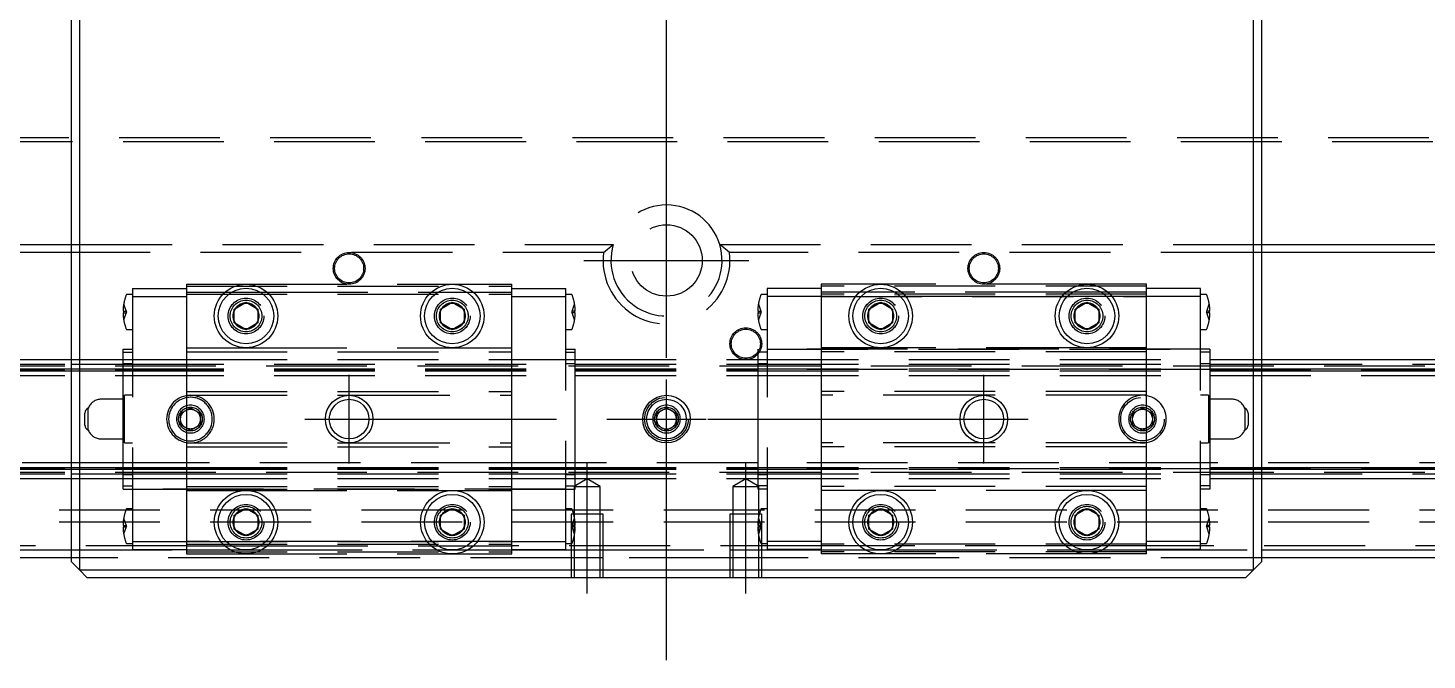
# Model space of a CAD drawing. Extents: x -16 to 810, y -339 to 108.
# Drawn here: x 179.5 to 355.9, y -110.4 to -30.7 of the extents above; entities that cross this region are included whole.
import ezdxf

# ---------------------------------------------------------------- set-up
doc = ezdxf.new("R2010")
doc.units = 0
doc.linetypes.add('CENTER', pattern=[50.8, 31.75, -6.35, 6.35, -6.35])
doc.linetypes.add('DASHED', pattern=[19.05, 12.7, -6.35])
doc.layers.get('0').update_dxf_attribs({"linetype": 'CONTINUOUS'})
doc.layers.add('CENTER', color=1, linetype='CENTER')

msp = doc.modelspace()

# ---------------------------------------------------------------- linework, layer by layer
at = {"color": 7, "linetype": 'CONTINUOUS'}
for p, q in [((186, 99), (186, -99)), ((334, -99), (334, 99)), ((185, -98), (185, 98)), ((335, 98), (335, -98)), ((146.71, -58), (185, -58)), ((335, -58), (373.29, -58)), ((185, -59), (147.94, -59)), ((372.06, -59), (335, -59)), ((205.5, -66.13), (207, -65.27)), ((205.5, -67.87), (205.5, -66.13)), ((207, -65.27), (208.5, -66.13)), ((208.5, -66.13), (208.5, -67.87)), ((231.5, -66.13), (233, -65.27)), ((231.5, -67.87), (231.5, -66.13)), ((233, -65.27), (234.5, -66.13)), ((234.5, -66.13), (234.5, -67.87)), ((285.5, -66.13), (287, -65.27)), ((285.5, -67.87), (285.5, -66.13)), ((287, -65.27), (288.5, -66.13)), ((288.5, -66.13), (288.5, -67.87)), ((311.5, -66.13), (313, -65.27)), ((311.5, -67.87), (311.5, -66.13)), ((313, -65.27), (314.5, -66.13)), ((314.5, -66.13), (314.5, -67.87)), ((207, -68.73), (205.5, -67.87)), ((208.5, -67.87), (207, -68.73)), ((233, -68.73), (231.5, -67.87)), ((234.5, -67.87), (233, -68.73)), ((287, -68.73), (285.5, -67.87)), ((288.5, -67.87), (287, -68.73)), ((313, -68.73), (311.5, -67.87)), ((314.5, -67.87), (313, -68.73)), ((0, -72.5), (185, -72.5)), ((0, -73.68), (185, -73.68)), ((0, -73.9), (185, -73.9)), ((335, -72.5), (520, -72.5)), ((335, -73.68), (520, -73.68)), ((335, -73.9), (520, -73.9)), ((0, -86.1), (185, -86.1)), ((0, -86.32), (185, -86.32)), ((335, -86.1), (520, -86.1)), ((335, -86.32), (520, -86.32)), ((0, -87.5), (185, -87.5)), ((335, -87.5), (520, -87.5)), ((205.5, -92.13), (207, -91.27)), ((207, -91.27), (208.5, -92.13)), ((231.5, -92.13), (233, -91.27)), ((233, -91.27), (234.5, -92.13)), ((285.5, -92.13), (287, -91.27)), ((287, -91.27), (288.5, -92.13)), ((311.5, -92.13), (313, -91.27)), ((313, -91.27), (314.5, -92.13)), ((205.5, -93.87), (205.5, -92.13)), ((208.5, -92.13), (208.5, -93.87)), ((231.5, -93.87), (231.5, -92.13)), ((234.5, -92.13), (234.5, -93.87)), ((285.5, -93.87), (285.5, -92.13)), ((288.5, -92.13), (288.5, -93.87)), ((311.5, -93.87), (311.5, -92.13)), ((314.5, -92.13), (314.5, -93.87)), ((207, -94.73), (205.5, -93.87)), ((208.5, -93.87), (207, -94.73)), ((233, -94.73), (231.5, -93.87)), ((234.5, -93.87), (233, -94.73)), ((287, -94.73), (285.5, -93.87)), ((288.5, -93.87), (287, -94.73)), ((313, -94.73), (311.5, -93.87)), ((314.5, -93.87), (313, -94.73)), ((1, -96.5), (185, -96.5)), ((335, -96.5), (519, -96.5)), ((185, -97.5), (2, -97.5)), ((185, -98), (186, -99)), ((334, -99), (335, -98)), ((518, -97.5), (335, -97.5)), ((186, -99), (334, -99)), ((186, -99), (187, -100)), ((333, -100), (187, -100)), ((333, -100), (334, -99))]:
    msp.add_line(p, q, dxfattribs=at)
at = {"color": 3, "linetype": 'DASHED'}
for p, q in [((0.5, -44.5), (519.5, -44.5)), ((1, -45), (519, -45)), ((185, -58), (253.29, -58)), ((252.06, -59), (253.29, -58)), ((266.71, -58), (335, -58)), ((267.94, -59), (266.71, -58)), ((252.06, -59), (185, -59)), ((335, -59), (267.94, -59)), ((199.5, -63), (207, -63)), ((199.5, -63), (199.5, -64)), ((199.5, -63.25), (240.5, -63.25)), ((207, -63), (233, -63)), ((233, -63), (240.5, -63)), ((240.5, -64), (240.5, -63)), ((279.5, -63), (279.5, -64)), ((287, -63), (279.5, -63)), ((320.5, -63.25), (279.5, -63.25)), ((313, -63), (287, -63)), ((320.5, -63), (313, -63)), ((320.5, -64), (320.5, -63)), ((192.7, -64.3), (191.99, -64.3)), ((192.7, -63.55), (192.7, -64.55)), ((192.7, -63.55), (199.5, -63.55)), ((192.7, -64.55), (192.7, -95.45)), ((192.7, -64.55), (199.5, -64.55)), ((199.5, -64), (199.5, -71)), ((199.5, -64), (204.35, -64)), ((199.5, -64.25), (240.5, -64.25)), ((204.35, -64), (205.2, -64)), ((205.2, -64), (208.8, -64)), ((208.8, -64), (209.65, -64)), ((209.65, -64), (230.35, -64)), ((230.35, -64), (231.2, -64)), ((231.2, -64), (234.8, -64)), ((234.8, -64), (235.65, -64)), ((235.65, -64), (240.5, -64)), ((240.5, -63.55), (247.3, -63.55)), ((240.5, -71), (240.5, -64)), ((240.5, -64.55), (247.3, -64.55)), ((247.3, -64.55), (247.3, -63.55)), ((248.01, -64.3), (247.3, -64.3)), ((247.3, -95.45), (247.3, -64.55)), ((272.7, -64.3), (271.99, -64.3)), ((279.5, -63.55), (272.7, -63.55)), ((272.7, -63.55), (272.7, -64.55)), ((272.7, -64.55), (272.7, -95.45)), ((279.5, -64.55), (272.7, -64.55)), ((279.5, -64), (279.5, -71)), ((284.35, -64), (279.5, -64)), ((320.5, -64.25), (279.5, -64.25)), ((320.5, -64.55), (279.5, -64.55)), ((279.5, -64.55), (320.5, -64.55)), ((285.2, -64), (284.35, -64)), ((288.8, -64), (285.2, -64)), ((289.65, -64), (288.8, -64)), ((310.35, -64), (289.65, -64)), ((311.2, -64), (310.35, -64)), ((314.8, -64), (311.2, -64)), ((315.65, -64), (314.8, -64)), ((320.5, -64), (315.65, -64)), ((327.3, -63.55), (320.5, -63.55)), ((320.5, -71), (320.5, -64)), ((327.3, -64.55), (320.5, -64.55)), ((327.3, -64.55), (327.3, -63.55)), ((328.01, -64.3), (327.3, -64.3)), ((327.3, -95.45), (327.3, -64.55)), ((191.5, -66.4), (191.58, -66.4)), ((191.58, -66.6), (191.5, -66.6)), ((191.58, -65.5), (191.9, -66.4)), ((191.58, -66.4), (191.9, -66.4)), ((191.58, -66.4), (191.58, -66.6)), ((191.9, -66.6), (191.58, -67.5)), ((191.58, -66.6), (191.9, -66.6)), ((191.9, -66.4), (191.94, -66.5)), ((191.9, -66.6), (191.94, -66.5)), ((205, -67), (205.03, -66.65)), ((234.97, -66.67), (235, -67)), ((248.1, -66.4), (248.06, -66.5)), ((248.1, -66.6), (248.06, -66.5)), ((248.1, -66.4), (248.42, -65.5)), ((248.42, -66.4), (248.1, -66.4)), ((248.42, -67.5), (248.1, -66.6)), ((248.42, -66.6), (248.1, -66.6)), ((248.42, -66.6), (248.42, -66.4)), ((248.42, -66.4), (248.5, -66.4)), ((248.5, -66.6), (248.42, -66.6)), ((271.5, -66.4), (271.58, -66.4)), ((271.58, -66.6), (271.5, -66.6)), ((271.58, -65.5), (271.9, -66.4)), ((271.58, -66.4), (271.9, -66.4)), ((271.58, -66.4), (271.58, -66.6)), ((271.9, -66.6), (271.58, -67.5)), ((271.58, -66.6), (271.9, -66.6)), ((271.9, -66.4), (271.94, -66.5)), ((271.9, -66.6), (271.94, -66.5)), ((285, -67), (285.03, -66.65)), ((311, -67), (311.03, -66.65)), ((328.1, -66.4), (328.06, -66.5)), ((328.1, -66.6), (328.06, -66.5)), ((328.1, -66.4), (328.42, -65.5)), ((328.42, -66.4), (328.1, -66.4)), ((328.42, -67.5), (328.1, -66.6)), ((328.42, -66.6), (328.1, -66.6)), ((328.42, -66.6), (328.42, -66.4)), ((328.42, -66.4), (328.5, -66.4)), ((328.5, -66.6), (328.42, -66.6)), ((191.99, -68.7), (192.7, -68.7)), ((247.3, -68.7), (248.01, -68.7)), ((271.99, -68.7), (272.7, -68.7)), ((327.3, -68.7), (328.01, -68.7)), ((191.5, -71.57), (191.5, -71.18)), ((191.5, -71.18), (192.7, -71.18)), ((191.5, -71.57), (192.7, -71.57)), ((191.5, -73.97), (191.5, -71.57)), ((199.5, -71), (199.5, -71.5)), ((199.5, -71), (207, -71)), ((199.5, -71.5), (199.5, -76.5)), ((199.5, -71.5), (240.5, -71.5)), ((207, -71), (233, -71)), ((233, -71), (240.5, -71)), ((240.5, -71.5), (240.5, -71)), ((240.5, -76.5), (240.5, -71.5)), ((247.3, -71.18), (248.5, -71.18)), ((247.3, -71.57), (248.5, -71.57)), ((248.5, -71.57), (248.5, -71.18)), ((248.5, -73.97), (248.5, -71.57)), ((328.5, -71.18), (271.5, -71.18)), ((271.5, -71.18), (271.5, -71.57)), ((271.5, -71.57), (271.5, -73.97)), ((272.7, -71.57), (271.5, -71.57)), ((272.7, -71.18), (327.3, -71.18)), ((279.5, -71), (279.5, -71.5)), ((287, -71), (279.5, -71)), ((279.5, -71.5), (279.5, -76.5)), ((320.5, -71.5), (279.5, -71.5)), ((313, -71), (287, -71)), ((320.5, -71), (313, -71)), ((320.5, -71.5), (320.5, -71)), ((320.5, -76.5), (320.5, -71.5)), ((328.5, -71.57), (327.3, -71.57)), ((328.5, -71.18), (328.5, -71.57)), ((328.5, -71.57), (328.5, -73.97)), ((0, -73.09), (185, -73.09)), ((0, -73.3), (520, -73.3)), ((0, -73.74), (191.5, -73.74)), ((185, -72.5), (191.5, -72.5)), ((185, -73.09), (191.5, -73.09)), ((185, -73.68), (191.5, -73.68)), ((185, -73.9), (191.5, -73.9)), ((191.5, -72.5), (199.5, -72.5)), ((191.5, -72.99), (192.7, -72.99)), ((191.5, -73.09), (248.5, -73.09)), ((191.5, -73.68), (248.5, -73.68)), ((191.5, -73.74), (248.5, -73.74)), ((191.5, -73.9), (248.5, -73.9)), ((191.5, -86.03), (191.5, -73.97)), ((199.5, -72.5), (240.5, -72.5)), ((240.5, -72.5), (248.5, -72.5)), ((247.3, -72.99), (248.5, -72.99)), ((248.5, -72.5), (271.5, -72.5)), ((248.5, -73.09), (271.5, -73.09)), ((248.5, -73.68), (271.5, -73.68)), ((248.5, -73.74), (271.5, -73.74)), ((248.5, -73.9), (271.5, -73.9)), ((248.5, -86.03), (248.5, -73.97)), ((271.5, -72.5), (328.5, -72.5)), ((271.5, -72.99), (272.7, -72.99)), ((271.5, -73.09), (328.5, -73.09)), ((271.5, -73.68), (328.5, -73.68)), ((328.5, -73.74), (271.5, -73.74)), ((271.5, -73.9), (328.5, -73.9)), ((271.5, -73.97), (271.5, -86.03)), ((327.3, -72.99), (328.5, -72.99)), ((328.5, -72.5), (335, -72.5)), ((328.5, -73.09), (335, -73.09)), ((328.5, -73.68), (335, -73.68)), ((328.5, -73.74), (520, -73.74)), ((328.5, -73.9), (335, -73.9)), ((328.5, -73.97), (328.5, -86.03)), ((335, -73.09), (520, -73.09)), ((0, -74.5), (191.5, -74.5)), ((191.5, -74.5), (248.5, -74.5)), ((248.5, -74.5), (271.5, -74.5)), ((271.5, -74.5), (328.5, -74.5)), ((328.5, -74.5), (520, -74.5)), ((191.7, -77.5), (188.75, -77.5)), ((192.7, -77), (191.7, -77)), ((191.7, -80), (191.7, -77)), ((199.5, -76.5), (240.5, -76.5)), ((199.5, -76.5), (199.5, -77)), ((199.5, -77), (199.5, -83)), ((199.5, -77), (220, -77)), ((220, -77), (240.5, -77)), ((240.5, -77), (240.5, -76.5)), ((240.5, -83), (240.5, -77)), ((279.5, -76.5), (279.5, -77)), ((320.5, -76.5), (279.5, -76.5)), ((279.5, -77), (279.5, -83)), ((300, -77), (279.5, -77)), ((320.5, -77), (300, -77)), ((320.5, -77), (320.5, -76.5)), ((320.5, -83), (320.5, -77)), ((328.3, -77), (327.3, -77)), ((328.3, -77), (328.3, -83)), ((331.25, -77.5), (328.3, -77.5)), ((186.7, -80), (186.7, -79.25)), ((187.12, -80), (187.12, -78.61)), ((198.75, -79.28), (200, -78.56)), ((198.75, -80.72), (198.75, -79.28)), ((200, -78.56), (201.25, -79.28)), ((201.25, -79.28), (201.25, -80.72)), ((258.75, -79.28), (260, -78.56)), ((258.75, -80.72), (258.75, -79.28)), ((260, -78.56), (261.25, -79.28)), ((261.25, -79.28), (261.25, -80.72)), ((318.75, -79.28), (320, -78.56)), ((318.75, -80.72), (318.75, -79.28)), ((320, -78.56), (321.25, -79.28)), ((321.25, -79.28), (321.25, -80.72)), ((332.88, -78.61), (332.88, -80)), ((333.3, -79.25), (333.3, -80)), ((186.7, -80.75), (186.7, -80)), ((187.12, -81.39), (187.12, -80)), ((191.7, -83), (191.7, -80)), ((198.5, -80), (198.52, -79.75)), ((200, -81.44), (198.75, -80.72)), ((201.25, -80.72), (200, -81.44)), ((258.5, -80), (258.52, -79.75)), ((260, -81.44), (258.75, -80.72)), ((261.25, -80.72), (260, -81.44)), ((318.5, -80), (318.52, -79.75)), ((320, -81.44), (318.75, -80.72)), ((321.25, -80.72), (320, -81.44)), ((332.88, -80), (332.88, -81.39)), ((333.3, -80), (333.3, -80.75)), ((188.75, -82.5), (191.7, -82.5)), ((328.3, -82.5), (331.25, -82.5)), ((191.7, -83), (192.7, -83)), ((199.5, -83), (220, -83)), ((199.5, -83), (199.5, -83.5)), ((199.5, -83.5), (199.5, -88.5)), ((199.5, -83.5), (240.5, -83.5)), ((220, -83), (240.5, -83)), ((240.5, -83.5), (240.5, -83)), ((240.5, -88.5), (240.5, -83.5)), ((279.5, -83), (279.5, -83.5)), ((300, -83), (279.5, -83)), ((279.5, -83.5), (279.5, -88.5)), ((320.5, -83.5), (279.5, -83.5)), ((320.5, -83), (300, -83)), ((320.5, -83.5), (320.5, -83)), ((320.5, -88.5), (320.5, -83.5)), ((327.3, -83), (328.3, -83)), ((191.5, -85.5), (0, -85.5)), ((0, -86.26), (191.5, -86.26)), ((185, -86.1), (191.5, -86.1)), ((185, -86.32), (191.5, -86.32)), ((199.5, -85.5), (191.5, -85.5)), ((191.5, -88.43), (191.5, -86.03)), ((191.5, -86.1), (199.5, -86.1)), ((191.5, -86.26), (199.5, -86.26)), ((191.5, -86.32), (199.5, -86.32)), ((240.5, -85.5), (199.5, -85.5)), ((199.5, -86.1), (240.5, -86.1)), ((199.5, -86.26), (240.5, -86.26)), ((199.5, -86.32), (240.5, -86.32)), ((248.5, -85.5), (240.5, -85.5)), ((240.5, -86.1), (248.5, -86.1)), ((240.5, -86.26), (248.5, -86.26)), ((240.5, -86.32), (248.5, -86.32)), ((271.5, -85.5), (248.5, -85.5)), ((248.5, -88.43), (248.5, -86.03)), ((248.5, -86.1), (271.5, -86.1)), ((248.5, -86.26), (271.5, -86.26)), ((248.5, -86.32), (271.5, -86.32)), ((328.5, -85.5), (271.5, -85.5)), ((271.5, -86.03), (271.5, -88.43)), ((271.5, -86.1), (328.5, -86.1)), ((328.5, -86.26), (271.5, -86.26)), ((271.5, -86.32), (328.5, -86.32)), ((520, -85.5), (328.5, -85.5)), ((328.5, -86.03), (328.5, -88.43)), ((328.5, -86.1), (335, -86.1)), ((328.5, -86.26), (520, -86.26)), ((328.5, -86.32), (335, -86.32)), ((0, -86.7), (520, -86.7)), ((0, -86.91), (185, -86.91)), ((185, -86.91), (191.5, -86.91)), ((185, -87.5), (191.5, -87.5)), ((191.5, -86.91), (199.5, -86.91)), ((192.7, -87.01), (191.5, -87.01)), ((191.5, -87.5), (199.5, -87.5)), ((199.5, -86.91), (240.5, -86.91)), ((199.5, -87.5), (240.5, -87.5)), ((240.5, -86.91), (248.5, -86.91)), ((240.5, -87.5), (248.5, -87.5)), ((248.5, -87.01), (247.3, -87.01)), ((250, -87.55), (248.35, -88.5)), ((248.5, -86.91), (271.5, -86.91)), ((248.5, -87.5), (271.5, -87.5)), ((251.65, -88.5), (250, -87.55)), ((270, -87.55), (268.35, -88.5)), ((271.65, -88.5), (270, -87.55)), ((271.5, -86.91), (328.5, -86.91)), ((272.7, -87.01), (271.5, -87.01)), ((271.5, -87.5), (328.5, -87.5)), ((328.5, -87.01), (327.3, -87.01)), ((328.5, -86.91), (335, -86.91)), ((328.5, -87.5), (335, -87.5)), ((335, -86.91), (520, -86.91)), ((191.5, -88.82), (191.5, -88.43)), ((191.5, -88.43), (192.7, -88.43)), ((191.5, -88.82), (199.5, -88.82)), ((247.3, -88.82), (192.7, -88.82)), ((199.5, -88.5), (240.5, -88.5)), ((199.5, -88.5), (199.5, -89)), ((199.5, -88.82), (240.5, -88.82)), ((199.5, -89), (207, -89)), ((199.5, -89), (199.5, -96)), ((207, -89), (233, -89)), ((233, -89), (240.5, -89)), ((240.5, -89), (240.5, -88.5)), ((240.5, -88.82), (248.5, -88.82)), ((240.5, -96), (240.5, -89)), ((247.3, -88.43), (248.5, -88.43)), ((248.35, -88.5), (248.35, -92)), ((248.35, -88.5), (251.65, -88.5)), ((248.5, -88.82), (248.5, -88.43)), ((251.65, -92), (251.65, -88.5)), ((268.35, -88.5), (268.35, -92)), ((268.35, -88.5), (271.65, -88.5)), ((271.5, -88.43), (271.5, -88.82)), ((272.7, -88.43), (271.5, -88.43)), ((272.7, -88.82), (271.5, -88.82)), ((271.65, -92), (271.65, -88.5)), ((279.5, -88.5), (279.5, -89)), ((320.5, -88.5), (279.5, -88.5)), ((279.5, -89), (279.5, -96)), ((287, -89), (279.5, -89)), ((313, -89), (287, -89)), ((320.5, -89), (313, -89)), ((320.5, -89), (320.5, -88.5)), ((320.5, -96), (320.5, -89)), ((328.5, -88.43), (327.3, -88.43)), ((328.5, -88.82), (327.3, -88.82)), ((328.5, -88.43), (328.5, -88.82)), ((520, -91.5), (0, -91.5)), ((192.7, -91.3), (191.99, -91.3)), ((248.01, -91.3), (247.3, -91.3)), ((272.7, -91.3), (271.99, -91.3)), ((328.01, -91.3), (327.3, -91.3)), ((520, -93), (0, -93)), ((191.5, -93.4), (191.58, -93.4)), ((191.58, -92.5), (191.9, -93.4)), ((191.58, -93.4), (191.9, -93.4)), ((191.58, -93.4), (191.58, -93.6)), ((191.9, -93.4), (191.94, -93.5)), ((205, -93), (205.03, -92.65)), ((231, -93), (231.02, -92.7)), ((248, -92), (248, -100)), ((252, -92), (248, -92)), ((248.1, -93.4), (248.06, -93.5)), ((248.1, -93.4), (248.42, -92.5)), ((248.42, -93.4), (248.1, -93.4)), ((248.35, -92), (248.35, -100)), ((248.42, -93.6), (248.42, -93.4)), ((248.42, -93.4), (248.5, -93.4)), ((251.65, -100), (251.65, -92)), ((252, -100), (252, -92)), ((268, -92), (268, -100)), ((272, -92), (268, -92)), ((268.35, -92), (268.35, -100)), ((271.5, -93.4), (271.58, -93.4)), ((271.58, -92.5), (271.9, -93.4)), ((271.58, -93.4), (271.9, -93.4)), ((271.58, -93.4), (271.58, -93.6)), ((271.65, -100), (271.65, -92)), ((271.9, -93.4), (271.94, -93.5)), ((272, -100), (272, -92)), ((285, -93), (285.02, -92.7)), ((311, -93), (311.02, -92.7)), ((328.1, -93.4), (328.06, -93.5)), ((328.1, -93.4), (328.42, -92.5)), ((328.42, -93.4), (328.1, -93.4)), ((328.42, -93.6), (328.42, -93.4)), ((328.42, -93.4), (328.5, -93.4)), ((191.58, -93.6), (191.5, -93.6)), ((191.9, -93.6), (191.58, -94.5)), ((191.58, -93.6), (191.9, -93.6)), ((191.9, -93.6), (191.94, -93.5)), ((248.1, -93.6), (248.06, -93.5)), ((248.42, -94.5), (248.1, -93.6)), ((248.42, -93.6), (248.1, -93.6)), ((248.5, -93.6), (248.42, -93.6)), ((271.58, -93.6), (271.5, -93.6)), ((271.9, -93.6), (271.58, -94.5)), ((271.58, -93.6), (271.9, -93.6)), ((271.9, -93.6), (271.94, -93.5)), ((328.1, -93.6), (328.06, -93.5)), ((328.42, -94.5), (328.1, -93.6)), ((328.42, -93.6), (328.1, -93.6)), ((328.5, -93.6), (328.42, -93.6)), ((199.5, -96), (0.5, -96)), ((185, -96.5), (199.5, -96.5)), ((191.99, -95.7), (192.7, -95.7)), ((192.7, -95.45), (192.7, -96.45)), ((192.7, -95.45), (199.5, -95.45)), ((192.7, -96.45), (199.5, -96.45)), ((199.5, -95.45), (240.5, -95.45)), ((240.5, -95.45), (199.5, -95.45)), ((199.5, -95.75), (240.5, -95.75)), ((199.5, -96), (199.5, -97)), ((199.5, -96), (204.35, -96)), ((199.5, -96.5), (205.06, -96.5)), ((199.5, -96.75), (240.5, -96.75)), ((204.35, -96), (205.2, -96)), ((205.06, -96.5), (207, -96.5)), ((205.2, -96), (208.8, -96)), ((207, -96.5), (208.94, -96.5)), ((208.8, -96), (209.65, -96)), ((208.94, -96.5), (231.06, -96.5)), ((209.65, -96), (230.35, -96)), ((230.35, -96), (231.2, -96)), ((231.06, -96.5), (233, -96.5)), ((231.2, -96), (234.8, -96)), ((233, -96.5), (234.94, -96.5)), ((234.8, -96), (235.65, -96)), ((234.94, -96.5), (240.5, -96.5)), ((235.65, -96), (240.5, -96)), ((240.5, -95.45), (247.3, -95.45)), ((240.5, -97), (240.5, -96)), ((279.5, -96), (240.5, -96)), ((240.5, -96.45), (247.3, -96.45)), ((240.5, -96.5), (248, -96.5)), ((247.3, -96.45), (247.3, -95.45)), ((247.3, -95.7), (248, -95.7)), ((248, -95.7), (248.01, -95.7)), ((248, -96.5), (252, -96.5)), ((252, -96.5), (268, -96.5)), ((268, -96.5), (272, -96.5)), ((271.99, -95.7), (272, -95.7)), ((272, -95.7), (272.7, -95.7)), ((272, -96.5), (279.5, -96.5)), ((279.5, -95.45), (272.7, -95.45)), ((272.7, -95.45), (272.7, -96.45)), ((279.5, -96.45), (272.7, -96.45)), ((320.5, -95.75), (279.5, -95.75)), ((279.5, -96), (279.5, -97)), ((284.35, -96), (279.5, -96)), ((279.5, -96.5), (285.06, -96.5)), ((320.5, -96.75), (279.5, -96.75)), ((285.2, -96), (284.35, -96)), ((285.06, -96.5), (287, -96.5)), ((288.8, -96), (285.2, -96)), ((287, -96.5), (288.94, -96.5)), ((289.65, -96), (288.8, -96)), ((288.94, -96.5), (311.06, -96.5)), ((310.35, -96), (289.65, -96)), ((311.2, -96), (310.35, -96)), ((311.06, -96.5), (313, -96.5)), ((314.8, -96), (311.2, -96)), ((313, -96.5), (314.94, -96.5)), ((315.65, -96), (314.8, -96)), ((314.94, -96.5), (320.5, -96.5)), ((320.5, -96), (315.65, -96)), ((327.3, -95.45), (320.5, -95.45)), ((320.5, -97), (320.5, -96)), ((519.5, -96), (320.5, -96)), ((327.3, -96.45), (320.5, -96.45)), ((320.5, -96.5), (335, -96.5)), ((327.3, -96.45), (327.3, -95.45)), ((327.3, -95.7), (328.01, -95.7)), ((248, -97.5), (185, -97.5)), ((199.5, -97), (207, -97)), ((207, -97), (233, -97)), ((233, -97), (240.5, -97)), ((252, -97.5), (248, -97.5)), ((268, -97.5), (252, -97.5)), ((272, -97.5), (268, -97.5)), ((335, -97.5), (272, -97.5)), ((287, -97), (279.5, -97)), ((313, -97), (287, -97)), ((320.5, -97), (313, -97))]:
    msp.add_line(p, q, dxfattribs=at)
for centre, radius in [((260, -60), 4.5), ((220, -61), 2), ((220, -61), 1.83), ((300, -61), 2), ((300, -61), 1.83), ((207, -67), 2.25), ((207, -67), 2), ((233, -67), 2.25), ((233, -67), 2), ((287, -67), 2.25), ((287, -67), 2), ((313, -67), 2.25), ((313, -67), 2), ((207, -67), 1.62), ((233, -67), 1.62), ((287, -67), 1.62), ((313, -67), 1.62), ((270, -70.5), 2), ((270, -70.5), 1.83), ((260, -80), 2.75), ((320, -80), 2.75), ((200, -80), 1.5), ((200, -80), 1.25), ((260, -80), 1.5), ((320, -80), 1.5), ((320, -80), 1.25), ((207, -93), 2.25), ((207, -93), 2), ((207, -93), 1.62), ((233, -93), 2.25), ((233, -93), 2), ((233, -93), 1.62), ((287, -93), 2.25), ((287, -93), 2), ((287, -93), 1.62), ((313, -93), 2.25), ((313, -93), 2), ((313, -93), 1.62)]:
    msp.add_circle(centre, radius, dxfattribs=at)
at = {"color": 7, "linetype": 'CONTINUOUS'}
for centre, radius in [((207, -67), 4), ((233, -67), 4), ((287, -67), 4), ((313, -67), 4), ((207, -67), 3.5), ((233, -67), 3.5), ((287, -67), 3.5), ((313, -67), 3.5), ((220, -80), 2.5), ((260, -80), 3), ((260, -80), 2.5), ((300, -80), 2.5), ((207, -93), 4), ((207, -93), 3.5), ((233, -93), 4), ((233, -93), 3.5), ((287, -93), 4), ((287, -93), 3.5), ((313, -93), 4), ((313, -93), 3.5)]:
    msp.add_circle(centre, radius, dxfattribs=at)
at = {"color": 3, "linetype": 'CONTINUOUS'}
for centre in [(220, -80), (300, -80)]:
    msp.add_circle(centre, 3, dxfattribs=at)
at = {"color": 3, "linetype": 'DASHED'}
for centre, radius, start, end in [((260, -60), 7, 16.6015, 163.3985), ((260, -60), 7, 163.3985, 16.6015), ((260, -60), 8, 172.8192, 7.1808), ((197.5, -66.5), 6, 159.1494, 170.4059), ((191.99, -64.4), 0.1, 90, 159.1494), ((248.01, -64.4), 0.1, 20.8506, 90), ((242.5, -66.5), 6, 9.5941, 20.8506), ((277.5, -66.5), 6, 159.1494, 170.4059), ((271.99, -64.4), 0.1, 90, 159.1494), ((328.01, -64.4), 0.1, 20.8506, 90), ((322.5, -66.5), 6, 9.5941, 20.8506), ((197.5, -66.5), 6, 170.4203, 179.0449), ((197.5, -66.5), 6, 180.9551, 189.5797), ((207, -67), 1.65, 155.38, 180), ((207, -67), 1.65, 180, 204.62), ((207, -67), 1.62, 158.1587, 201.8413), ((207, -67), 1.62, 141.8413, 158.1587), ((207, -67), 1.65, 144.62, 155.38), ((207, -67), 1.65, 95.38, 144.62), ((207, -67), 1.62, 98.1587, 141.8413), ((207, -67), 1.62, 81.8413, 98.1587), ((207, -67), 1.65, 84.62, 95.38), ((207, -67), 1.65, 35.38, 84.62), ((207, -67), 1.62, 38.1587, 81.8413), ((207, -67), 1.62, 21.8413, 38.1587), ((207, -67), 1.65, 24.62, 35.38), ((207, -67), 1.65, 335.38, 24.62), ((207, -67), 1.62, 0, 21.8413), ((207, -67), 1.62, 338.1587, 0), ((233, -67), 1.65, 155.38, 180), ((233, -67), 1.65, 180, 204.62), ((233, -67), 1.62, 158.1587, 201.8413), ((233, -67), 1.62, 141.8413, 158.1587), ((233, -67), 1.65, 144.62, 155.38), ((233, -67), 1.65, 95.38, 144.62), ((233, -67), 1.62, 98.1587, 141.8413), ((233, -67), 1.62, 81.8413, 98.1587), ((233, -67), 1.65, 84.62, 95.38), ((233, -67), 1.65, 35.38, 84.62), ((233, -67), 1.62, 38.1587, 81.8413), ((233, -67), 1.62, 21.8413, 38.1587), ((233, -67), 1.65, 24.62, 35.38), ((233, -67), 1.65, 335.38, 24.62), ((233, -67), 1.62, 0, 21.8413), ((233, -67), 1.62, 338.1587, 0), ((242.5, -66.5), 6, 0.9551, 9.5797), ((242.5, -66.5), 6, 350.4203, 359.0449), ((277.5, -66.5), 6, 170.4203, 179.0449), ((277.5, -66.5), 6, 180.9551, 189.5797), ((287, -67), 1.65, 155.38, 180), ((287, -67), 1.65, 180, 204.62), ((287, -67), 1.62, 158.1587, 201.8413), ((287, -67), 1.62, 141.8413, 158.1587), ((287, -67), 1.65, 144.62, 155.38), ((287, -67), 1.65, 95.38, 144.62), ((287, -67), 1.62, 98.1587, 141.8413), ((287, -67), 1.62, 81.8413, 98.1587), ((287, -67), 1.65, 84.62, 95.38), ((287, -67), 1.65, 35.38, 84.62), ((287, -67), 1.62, 38.1587, 81.8413), ((287, -67), 1.62, 21.8413, 38.1587), ((287, -67), 1.65, 24.62, 35.38), ((287, -67), 1.65, 335.38, 24.62), ((287, -67), 1.62, 0, 21.8413), ((287, -67), 1.62, 338.1587, 0), ((313, -67), 1.65, 155.38, 180), ((313, -67), 1.65, 180, 204.62), ((313, -67), 1.62, 158.1587, 201.8413), ((313, -67), 1.62, 141.8413, 158.1587), ((313, -67), 1.65, 144.62, 155.38), ((313, -67), 1.65, 95.38, 144.62), ((313, -67), 1.62, 98.1587, 141.8413), ((313, -67), 1.62, 81.8413, 98.1587), ((313, -67), 1.65, 84.62, 95.38), ((313, -67), 1.65, 35.38, 84.62), ((313, -67), 1.62, 38.1587, 81.8413), ((313, -67), 1.62, 21.8413, 38.1587), ((313, -67), 1.65, 24.62, 35.38), ((313, -67), 1.65, 335.38, 24.62), ((313, -67), 1.62, 0, 21.8413), ((313, -67), 1.62, 338.1587, 0), ((322.5, -66.5), 6, 0.9551, 9.5797), ((322.5, -66.5), 6, 350.4203, 359.0449), ((197.5, -66.5), 6, 189.5941, 200.8506), ((191.99, -68.6), 0.1, 200.8506, 270), ((207, -67), 1.62, 201.8413, 218.1587), ((207, -67), 1.65, 204.62, 215.38), ((207, -67), 1.65, 215.38, 264.62), ((207, -67), 1.62, 218.1587, 261.8413), ((207, -67), 1.62, 261.8413, 278.1587), ((207, -67), 1.65, 264.62, 275.38), ((207, -67), 1.65, 275.38, 324.62), ((207, -67), 1.62, 278.1587, 321.8413), ((207, -67), 1.62, 321.8413, 338.1587), ((207, -67), 1.65, 324.62, 335.38), ((233, -67), 1.62, 201.8413, 218.1587), ((233, -67), 1.65, 204.62, 215.38), ((233, -67), 1.65, 215.38, 264.62), ((233, -67), 1.62, 218.1587, 261.8413), ((233, -67), 1.62, 261.8413, 278.1587), ((233, -67), 1.65, 264.62, 275.38), ((233, -67), 1.65, 275.38, 324.62), ((233, -67), 1.62, 278.1587, 321.8413), ((233, -67), 1.62, 321.8413, 338.1587), ((233, -67), 1.65, 324.62, 335.38), ((248.01, -68.6), 0.1, 270, 339.1494), ((242.5, -66.5), 6, 339.1494, 350.4059), ((277.5, -66.5), 6, 189.5941, 200.8506), ((271.99, -68.6), 0.1, 200.8506, 270), ((287, -67), 1.62, 201.8413, 218.1587), ((287, -67), 1.65, 204.62, 215.38), ((287, -67), 1.65, 215.38, 264.62), ((287, -67), 1.62, 218.1587, 261.8413), ((287, -67), 1.62, 261.8413, 278.1587), ((287, -67), 1.65, 264.62, 275.38), ((287, -67), 1.65, 275.38, 324.62), ((287, -67), 1.62, 278.1587, 321.8413), ((287, -67), 1.62, 321.8413, 338.1587), ((287, -67), 1.65, 324.62, 335.38), ((313, -67), 1.62, 201.8413, 218.1587), ((313, -67), 1.65, 204.62, 215.38), ((313, -67), 1.65, 215.38, 264.62), ((313, -67), 1.62, 218.1587, 261.8413), ((313, -67), 1.62, 261.8413, 278.1587), ((313, -67), 1.65, 264.62, 275.38), ((313, -67), 1.65, 275.38, 324.62), ((313, -67), 1.62, 278.1587, 321.8413), ((313, -67), 1.62, 321.8413, 338.1587), ((313, -67), 1.65, 324.62, 335.38), ((328.01, -68.6), 0.1, 270, 339.1494), ((322.5, -66.5), 6, 339.1494, 350.4059), ((188.75, -79.25), 1.75, 90, 158.4596), ((200, -80), 3, 0, 180), ((200, -80), 2.75, 100.4757, 259.5243), ((200, -80), 2.75, 0, 100.4757), ((320, -80), 3, 0, 180), ((331.25, -79.25), 1.75, 21.5404, 90), ((187.4, -79.25), 0.7, 113.3911, 180), ((200, -80), 1.75, 0, 180), ((260, -80), 1.75, 0, 180), ((260, -80), 1.25, 120, 180), ((260, -80), 1.25, 60, 120), ((260, -80), 1.25, 0, 60), ((320, -80), 1.75, 0, 180), ((332.6, -79.25), 0.7, 0, 66.6201), ((187.4, -80.75), 0.7, 180, 246.6201), ((200, -80), 3, 180, 260.4059), ((200, -80), 1.75, 180, 0), ((200, -80), 2.75, 259.5243, 0), ((200, -80), 3, 260.4059, 0), ((260, -80), 1.75, 180, 0), ((260, -80), 1.25, 180, 240), ((260, -80), 1.25, 240, 300), ((260, -80), 1.25, 300, 0), ((320, -80), 3, 180, 0), ((320, -80), 1.75, 180, 0), ((332.6, -80.75), 0.7, 293.3911, 0), ((188.75, -80.75), 1.75, 201.5404, 270), ((331.25, -80.75), 1.75, 270, 338.4596), ((197.5, -93.5), 6, 159.1494, 170.4059), ((191.99, -91.4), 0.1, 90, 159.1494), ((207, -93), 1.65, 95.38, 144.62), ((207, -93), 1.62, 98.1587, 141.8413), ((207, -93), 1.62, 81.8413, 98.1587), ((207, -93), 1.65, 84.62, 95.38), ((207, -93), 1.65, 35.38, 84.62), ((207, -93), 1.62, 38.1587, 81.8413), ((233, -93), 1.65, 95.38, 144.62), ((233, -93), 1.62, 98.1587, 141.8413), ((233, -93), 1.62, 81.8413, 98.1587), ((233, -93), 1.65, 84.62, 95.38), ((233, -93), 1.65, 35.38, 84.62), ((233, -93), 1.62, 38.1587, 81.8413), ((248.01, -91.4), 0.1, 20.8506, 90), ((242.5, -93.5), 6, 14.4775, 20.8506), ((277.5, -93.5), 6, 159.1494, 165.5225), ((271.99, -91.4), 0.1, 90, 159.1494), ((287, -93), 1.65, 95.38, 144.62), ((287, -93), 1.62, 98.1587, 141.8413), ((287, -93), 1.62, 81.8413, 98.1587), ((287, -93), 1.65, 84.62, 95.38), ((287, -93), 1.65, 35.38, 84.62), ((287, -93), 1.62, 38.1587, 81.8413), ((313, -93), 1.65, 95.38, 144.62), ((313, -93), 1.65, 95.38, 144.62), ((313, -93), 1.62, 98.1587, 141.8413), ((313, -93), 1.62, 81.8413, 98.1587), ((313, -93), 1.65, 84.62, 95.38), ((313, -93), 1.65, 84.62, 95.38), ((313, -93), 1.65, 35.38, 84.62), ((313, -93), 1.65, 35.38, 84.62), ((313, -93), 1.62, 38.1587, 81.8413), ((328.01, -91.4), 0.1, 20.8506, 90), ((322.5, -93.5), 6, 9.5941, 20.8506), ((197.5, -93.5), 6, 170.4203, 179.0449), ((207, -93), 1.65, 155.38, 180), ((207, -93), 1.65, 180, 204.62), ((207, -93), 1.62, 158.1587, 201.8413), ((207, -93), 1.62, 141.8413, 158.1587), ((207, -93), 1.65, 144.62, 155.38), ((207, -93), 1.62, 21.8413, 38.1587), ((207, -93), 1.65, 24.62, 35.38), ((207, -93), 1.65, 335.38, 24.62), ((207, -93), 1.62, 0, 21.8413), ((207, -93), 1.62, 338.1587, 0), ((233, -93), 1.65, 155.38, 180), ((233, -93), 1.65, 180, 204.62), ((233, -93), 1.62, 158.1587, 201.8413), ((233, -93), 1.62, 141.8413, 158.1587), ((233, -93), 1.65, 144.62, 155.38), ((233, -93), 1.62, 21.8413, 38.1587), ((233, -93), 1.65, 24.62, 35.38), ((233, -93), 1.65, 335.38, 24.62), ((233, -93), 1.62, 0, 21.8413), ((233, -93), 1.62, 338.1587, 0), ((242.5, -93.5), 6, 9.5941, 14.4775), ((242.5, -93.5), 6, 0.9551, 9.5797), ((277.5, -93.5), 6, 170.4203, 179.0449), ((277.5, -93.5), 6, 165.5225, 170.4059), ((287, -93), 1.65, 155.38, 180), ((287, -93), 1.65, 180, 204.62), ((287, -93), 1.62, 158.1587, 201.8413), ((287, -93), 1.62, 141.8413, 158.1587), ((287, -93), 1.65, 144.62, 155.38), ((287, -93), 1.62, 21.8413, 38.1587), ((287, -93), 1.65, 24.62, 35.38), ((287, -93), 1.65, 335.38, 24.62), ((287, -93), 1.62, 0, 21.8413), ((287, -93), 1.62, 338.1587, 0), ((313, -93), 1.65, 155.38, 180), ((313, -93), 1.65, 155.38, 180), ((313, -93), 1.65, 180, 204.62), ((313, -93), 1.65, 180, 204.62), ((313, -93), 1.62, 158.1587, 201.8413), ((313, -93), 1.62, 141.8413, 158.1587), ((313, -93), 1.65, 144.62, 155.38), ((313, -93), 1.65, 144.62, 155.38), ((313, -93), 1.62, 21.8413, 38.1587), ((313, -93), 1.65, 24.62, 35.38), ((313, -93), 1.65, 24.62, 35.38), ((313, -93), 1.65, 335.38, 24.62), ((313, -93), 1.65, 335.38, 24.62), ((313, -93), 1.62, 0, 21.8413), ((313, -93), 1.62, 338.1587, 0), ((322.5, -93.5), 6, 0.9551, 9.5797), ((197.5, -93.5), 6, 180.9551, 189.5797), ((197.5, -93.5), 6, 189.5941, 200.8506), ((207, -93), 1.62, 201.8413, 218.1587), ((207, -93), 1.65, 204.62, 215.38), ((207, -93), 1.65, 215.38, 264.62), ((207, -93), 1.62, 218.1587, 261.8413), ((207, -93), 1.62, 261.8413, 278.1587), ((207, -93), 1.65, 264.62, 275.38), ((207, -93), 1.65, 275.38, 324.62), ((207, -93), 1.62, 278.1587, 321.8413), ((207, -93), 1.62, 321.8413, 338.1587), ((207, -93), 1.65, 324.62, 335.38), ((233, -93), 1.62, 201.8413, 218.1587), ((233, -93), 1.65, 204.62, 215.38), ((233, -93), 1.65, 215.38, 264.62), ((233, -93), 1.62, 218.1587, 261.8413), ((233, -93), 1.62, 261.8413, 278.1587), ((233, -93), 1.65, 264.62, 275.38), ((233, -93), 1.65, 275.38, 324.62), ((233, -93), 1.62, 278.1587, 321.8413), ((233, -93), 1.62, 321.8413, 338.1587), ((233, -93), 1.65, 324.62, 335.38), ((242.5, -93.5), 6, 339.1494, 350.4059), ((242.5, -93.5), 6, 350.4203, 359.0449), ((277.5, -93.5), 6, 180.9551, 189.5797), ((277.5, -93.5), 6, 189.5941, 200.8506), ((287, -93), 1.62, 201.8413, 218.1587), ((287, -93), 1.65, 204.62, 215.38), ((287, -93), 1.65, 215.38, 264.62), ((287, -93), 1.62, 218.1587, 261.8413), ((287, -93), 1.62, 261.8413, 278.1587), ((287, -93), 1.65, 264.62, 275.38), ((287, -93), 1.65, 275.38, 324.62), ((287, -93), 1.62, 278.1587, 321.8413), ((287, -93), 1.62, 321.8413, 338.1587), ((287, -93), 1.65, 324.62, 335.38), ((313, -93), 1.62, 201.8413, 218.1587), ((313, -93), 1.65, 204.62, 215.38), ((313, -93), 1.65, 204.62, 215.38), ((313, -93), 1.65, 215.38, 264.62), ((313, -93), 1.65, 215.38, 264.62), ((313, -93), 1.62, 218.1587, 261.8413), ((313, -93), 1.62, 261.8413, 278.1587), ((313, -93), 1.65, 264.62, 275.38), ((313, -93), 1.65, 264.62, 275.38), ((313, -93), 1.65, 275.38, 324.62), ((313, -93), 1.65, 275.38, 324.62), ((313, -93), 1.62, 278.1587, 321.8413), ((313, -93), 1.62, 321.8413, 338.1587), ((313, -93), 1.65, 324.62, 335.38), ((313, -93), 1.65, 324.62, 335.38), ((322.5, -93.5), 6, 339.1494, 350.4059), ((322.5, -93.5), 6, 350.4203, 359.0449), ((191.99, -95.6), 0.1, 200.8506, 270), ((248.01, -95.6), 0.1, 270, 339.1494), ((271.99, -95.6), 0.1, 200.8506, 270), ((328.01, -95.6), 0.1, 270, 339.1494)]:
    msp.add_arc(centre, radius, start, end, dxfattribs=at)
at = {"layer": 'CENTER', "color": 1, "linetype": 'CENTER'}
for p, q in [((260, -110.38), (260, 107.56)), ((260, -70.4), (260, -49.6)), ((249.6, -60), (270.4, -60)), ((220, -85.6), (220, -74.4)), ((260, -85), (260, -75)), ((300, -85.6), (300, -74.4)), ((214.4, -80), (294.4, -80)), ((255, -80), (265, -80)), ((294.4, -80), (305.6, -80)), ((250, -102), (250, -85.55)), ((270, -102), (270, -85.55))]:
    msp.add_line(p, q, dxfattribs=at)

doc.saveas('drawing.dxf')
